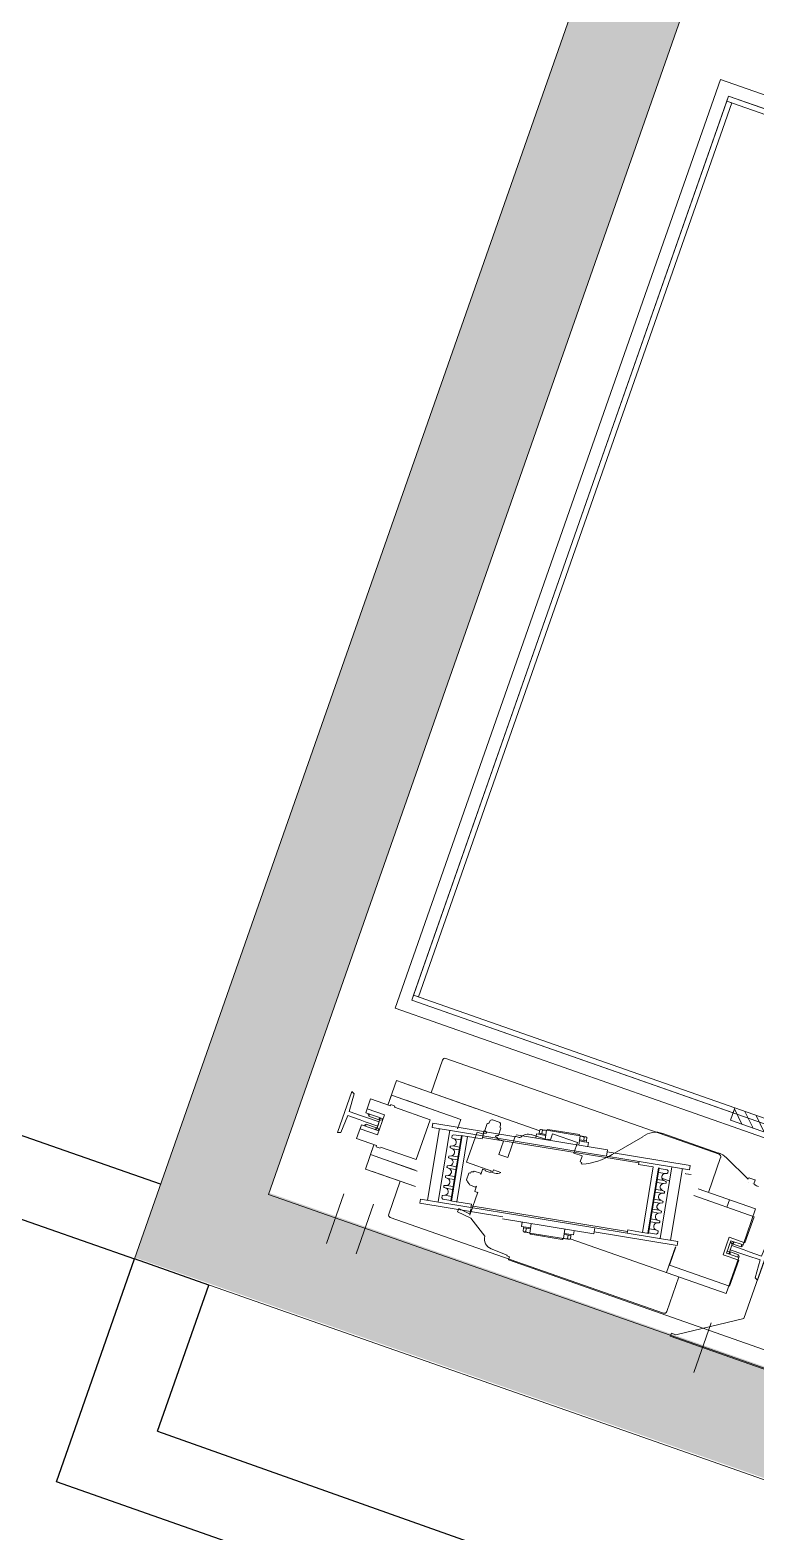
# Model space of a CAD drawing. Header units: centimetres. Extents: x 139057 to 200038, y 34824 to 80516.
# Drawn here: x 165313.7 to 165451.7, y 49304.1 to 49589.4 of the extents above; entities that cross this region are included whole.
import ezdxf

# ---------------------------------------------------------------- set-up
doc = ezdxf.new("R2010")
doc.units = ezdxf.units.CM
doc.header["$LTSCALE"] = 100
doc.layers.get('0').update_dxf_attribs({"lineweight": 0})
doc.layers.add('410_STRUTTURE_001-AM_0', color=7, linetype='Continuous', lineweight=0)
doc.layers.add('448_RAMPE_SCALE_ASCENS_001-AM_0', color=216, linetype='Continuous', lineweight=0)
doc.layers.add('_retini_strutture', color=7, linetype='Continuous')
doc.layers.add('A-MCLS3-15', color=50, linetype='Continuous')

# ---------------------------------------------------------------- blocks, each defined once
blk = doc.blocks.new('ShaftLight')
at = {"ltscale": 0.25}
blk.add_lwpolyline([(21.2, -290), (0, -290), (0, 290), (21.2, 290), (21.2, 290, -0.320438), (65, 240.1), (65, 240.1), (65, -240.1), (65, -240.1, -0.320438), (21.2, -290)], format="xyb", close=True, dxfattribs=at)
blk = doc.blocks.new('AP1-2')
h = blk.add_hatch()
h.set_pattern_fill('ANSI31', color=256, scale=5, angle=15.3452, style=0)
h.set_pattern_definition([(150.34525, (14868789.758, 36739849.677), (7.854514, 13.795732), [])])
h.paths.add_polyline_path([(14863933.3, 36750443.5), (14863957.4, 36750450.1), (14863897.6, 36750668), (14863873.5, 36750661.4)])
for p, q in [((14863954.7, 36751366.9), (14863981.7, 36751374.3)), ((14863992.3, 36751335.7), (14863981.7, 36751374.3)), ((14863904.6, 36751353.1), (14863931.6, 36751360.5)), ((14863915.1, 36751314.5), (14863904.6, 36751353.1)), ((14863923.9, 36751358.4), (14863931.6, 36751360.5)), ((14863933.1, 36751324.6), (14863923.9, 36751358.4)), ((14863940.8, 36751326.8), (14863931.6, 36751360.5)), ((14863940.8, 36751326.8), (14863931.6, 36751360.5)), ((14863933.1, 36751354.9), (14863934.8, 36751355.4)), ((14863934.3, 36751355.2), (14863933.1, 36751354.9)), ((14863933.7, 36751352.8), (14863937.5, 36751353.9)), ((14863934.8, 36751355.4), (14863937.2, 36751354)), ((14863937.3, 36751353.8), (14863937.2, 36751354)), ((14863942.8, 36751334.6), (14863937.5, 36751353.9)), ((14863956.8, 36751359.1), (14863953, 36751358.1)), ((14863958.3, 36751338.8), (14863953, 36751358.1)), ((14863954.6, 36751360.8), (14863953.2, 36751358.3)), ((14863953.2, 36751358.2), (14863953.2, 36751358.3)), ((14863956.2, 36751361.3), (14863954.6, 36751360.8)), ((14863954.7, 36751366.9), (14863962.4, 36751369)), ((14863964, 36751333.1), (14863954.7, 36751366.9)), ((14863964, 36751333.1), (14863954.7, 36751366.9)), ((14863956.2, 36751361.3), (14863955, 36751360.9)), ((14863971.7, 36751335.2), (14863962.4, 36751369)), ((14864038.2, 36751353.7), (14863990.9, 36751340.7)), ((14864010.2, 36751346), (14863990.9, 36751340.7)), ((14864010.2, 36751346), (14864035.1, 36751255.1)), ((14864064.9, 36751256.3), (14864038.2, 36751353.7)), ((14863729.4, 36751318.7), (14861926.1, 36750823.9)), ((14864138.3, 36749828.8), (14863729.4, 36751318.7)), ((14863913.8, 36751319.5), (14863866.5, 36751306.6)), ((14863894.5, 36751314.2), (14863913.8, 36751319.5)), ((14863913.8, 36751319.5), (14863894.5, 36751314.2)), ((14863933.1, 36751324.6), (14863971.7, 36751335.2)), ((14863939, 36751333.5), (14863942.8, 36751334.6)), ((14863939.5, 36751331.6), (14863940.5, 36751332.6)), ((14863940.5, 36751332.6), (14863942.4, 36751333.1)), ((14863942.2, 36751327.4), (14863944.2, 36751333.1)), ((14863942.3, 36751333.6), (14863942.8, 36751333.7)), ((14863942.4, 36751333.1), (14863942.3, 36751333.6)), ((14863942.6, 36751334.5), (14863942.8, 36751333.7)), ((14863957.8, 36751336.8), (14863944.2, 36751333.1)), ((14863944.3, 36751333.1), (14863957.8, 36751336.8)), ((14863962.5, 36751333), (14863957.8, 36751336.8)), ((14863962.1, 36751339.9), (14863958.3, 36751338.8)), ((14863958.5, 36751338.9), (14863958.7, 36751338.1)), ((14863959.2, 36751338.2), (14863958.7, 36751338.1)), ((14863959.3, 36751337.8), (14863959.2, 36751338.2)), ((14863961.3, 36751338.3), (14863959.3, 36751337.8)), ((14863962.6, 36751337.9), (14863961.3, 36751338.3)), ((14863992.3, 36751335.7), (14863994.7, 36751336.4)), ((14864013.5, 36751258.5), (14863994.4, 36751328)), ((14863996.8, 36751328.6), (14863994.7, 36751336.4)), ((14864034, 36751259.2), (14864018.1, 36751317.1)), ((14864042, 36751339.7), (14864064.9, 36751256.3)), ((14863711.9, 36751288), (14861956.8, 36750806.4)), ((14864114.2, 36749822.2), (14863711.9, 36751288)), ((14863908.9, 36751152.3), (14863866.5, 36751306.6)), ((14863943, 36751027.9), (14863871, 36751290.4)), ((14863894.5, 36751314.2), (14863931.5, 36751179.2)), ((14863915.1, 36751314.5), (14863912.7, 36751313.9)), ((14863914.9, 36751306.1), (14863912.7, 36751313.9)), ((14863917.3, 36751306.8), (14863914.9, 36751306.1)), ((14863936.3, 36751237.4), (14863917.3, 36751306.8)), ((14864056.7, 36751286.2), (14864120.3, 36751303.6)), ((14864126.5, 36751300.1), (14864272, 36750769.7)), ((14863918.3, 36751227.5), (14863902.4, 36751285.3)), ((14863936.3, 36751237.4), (14864013.5, 36751258.5)), ((14863821.4, 36751221.6), (14863885, 36751239.1)), ((14863950.5, 36751232.7), (14863942.5, 36751231.9)), ((14863957.4, 36751072.6), (14863942.5, 36751231.9)), ((14863959.6, 36751135.6), (14863950.5, 36751232.7)), ((14863951.8, 36751218.7), (14864089.2, 36751231.6)), ((14864095.8, 36751246.3), (14864087.9, 36751245.5)), ((14864097, 36751148.5), (14864087.9, 36751245.5)), ((14864110.8, 36751087), (14864095.8, 36751246.3)), ((14863817.9, 36751215.5), (14863963.4, 36750685.1)), ((14864091, 36751211.7), (14863953.6, 36751198.8)), ((14864042.5, 36751201.1), (14864041.1, 36751201)), ((14864059.2, 36751201.9), (14864058.5, 36751197.8)), ((14864061.4, 36751202.9), (14864060.1, 36751202.8)), ((14864062.5, 36751202.2), (14864063.9, 36751198.3)), ((14864078.1, 36751203.7), (14864077.4, 36751199.6)), ((14864082.6, 36751204.9), (14864079, 36751204.5)), ((14864082.6, 36751204.9), (14864084.8, 36751203.1)), ((14864086.3, 36751187.6), (14864084.8, 36751203.1)), ((14863949.7, 36751184.2), (14863931.5, 36751179.2)), ((14863963.2, 36751193.7), (14863961.4, 36751191.5)), ((14863962.8, 36751176.1), (14863961.4, 36751191.5)), ((14864087.3, 36751187.7), (14863961.8, 36751176)), ((14863962.8, 36751165.6), (14863961.8, 36751176)), ((14864087.4, 36751186.4), (14863961.9, 36751174.7)), ((14864088.4, 36751176), (14863962.9, 36751164.3)), ((14863966.8, 36751194), (14863963.2, 36751193.7)), ((14863967.9, 36751193.4), (14863969.3, 36751189.5)), ((14863969.3, 36751189.5), (14863970.5, 36751176.8)), ((14863983.5, 36751194.8), (14863982.8, 36751190.7)), ((14863982.8, 36751190.7), (14863984, 36751178.1)), ((14863985.8, 36751195.8), (14863984.4, 36751195.7)), ((14863986.8, 36751195.2), (14863988.2, 36751191.2)), ((14863988.2, 36751191.2), (14863989.4, 36751178.6)), ((14864002.4, 36751196.6), (14864001.7, 36751192.5)), ((14864001.7, 36751192.5), (14864002.9, 36751179.8)), ((14864004.7, 36751197.6), (14864003.3, 36751197.4)), ((14864005.7, 36751196.9), (14864007.2, 36751193)), ((14864007.2, 36751193), (14864008.3, 36751180.3)), ((14864021.3, 36751198.4), (14864020.6, 36751194.3)), ((14864020.6, 36751194.3), (14864021.8, 36751181.6)), ((14864023.6, 36751199.3), (14864022.2, 36751199.2)), ((14864024.6, 36751198.7), (14864026.1, 36751194.8)), ((14864026.1, 36751194.8), (14864027.3, 36751182.1)), ((14864040.3, 36751200.2), (14864039.6, 36751196)), ((14864039.6, 36751196), (14864040.7, 36751183.4)), ((14864043.5, 36751200.5), (14864045, 36751196.5)), ((14864045, 36751196.5), (14864046.2, 36751183.9)), ((14864058.5, 36751197.8), (14864059.7, 36751185.1)), ((14864063.9, 36751198.3), (14864065.1, 36751185.6)), ((14864077.4, 36751199.6), (14864078.6, 36751186.9)), ((14864088.2, 36751177.3), (14864087.3, 36751187.7)), ((14864088.4, 36751176), (14864088.2, 36751177.3)), ((14864091, 36751147.9), (14864088.4, 36751176)), ((14863962.9, 36751164.3), (14863962.8, 36751165.6)), ((14863965.5, 36751136.2), (14863962.9, 36751164.3)), ((14864094, 36751148.2), (14864091, 36751147.9)), ((14864094, 36751148.2), (14864097, 36751148.5)), ((14864094, 36751148.2), (14864122, 36750848.5)), ((14864097, 36751148.5), (14864102.8, 36751086.2)), ((14864111.6, 36751149.5), (14864099.7, 36751148.4)), ((14863962.3, 36751135.5), (14863950.3, 36751134.4)), ((14863959.6, 36751135.6), (14863962.6, 36751135.9)), ((14863959.6, 36751135.6), (14863965.4, 36751073.4)), ((14863965.5, 36751136.2), (14863962.6, 36751135.9)), ((14863962.6, 36751135.9), (14863990.6, 36750836.2)), ((14864131.1, 36750912.1), (14864114.7, 36751087.3)), ((14863969.8, 36750897), (14863953.4, 36751072.3)), ((14863981.8, 36750898.1), (14863965.4, 36751073.4)), ((14864119.2, 36750911), (14864102.8, 36751086.2)), ((14863957, 36751034.4), (14863949, 36751033.7)), ((14863950.6, 36751016.3), (14863949, 36751033.7)), ((14864118.8, 36751049.6), (14864118, 36751052.7)), ((14864126.2, 36751050.3), (14864118.3, 36751049.5)), ((14864137.8, 36751033.8), (14864119.9, 36751032.1)), ((14864127.9, 36751032.8), (14864126.2, 36751050.3)), ((14864126.7, 36751045.8), (14864128.7, 36751046)), ((14864127.1, 36751041.3), (14864126.7, 36751045.8)), ((14864127.9, 36751032.8), (14864126.7, 36751045.8)), ((14864128.7, 36751046), (14864135.3, 36751046.6)), ((14864130, 36751033), (14864128.7, 36751046)), ((14864128.7, 36751046), (14864130, 36751033)), ((14864135.8, 36751041.4), (14864129.2, 36751040.8)), ((14864136.5, 36751044.1), (14864137.4, 36751033.7)), ((14864137.8, 36751033.8), (14864140, 36751032)), ((14864143.9, 36750969), (14864137.8, 36751033.8)), ((14864140, 36751032), (14864145.7, 36750971.2)), ((14863938.9, 36751013.1), (14863940.7, 36751015.3)), ((14863944.6, 36750952.4), (14863938.9, 36751013.1)), ((14863940.1, 36751025.7), (14863941.1, 36751015.4)), ((14863958.6, 36751017), (14863940.7, 36751015.3)), ((14863940.7, 36751015.3), (14863946.7, 36750950.6)), ((14863947.3, 36751029), (14863940.8, 36751028.4)), ((14863941.3, 36751023.2), (14863947.8, 36751023.8)), ((14863949.4, 36751029.2), (14863947.3, 36751029)), ((14863947.3, 36751029), (14863948.6, 36751016.1)), ((14863948.6, 36751016.1), (14863947.3, 36751029)), ((14863949.9, 36751024.7), (14863949.4, 36751029.2)), ((14863950.6, 36751016.3), (14863949.4, 36751029.2)), ((14863946.7, 36750950.6), (14863944.6, 36750952.4)), ((14863964.7, 36750952.3), (14863946.7, 36750950.6)), ((14863947.1, 36750950.6), (14863948.1, 36750940.3)), ((14863954.6, 36750951.3), (14863955.8, 36750938.3)), ((14863955.8, 36750938.3), (14863954.6, 36750951.3)), ((14863957.9, 36750938.5), (14863956.7, 36750951.5)), ((14863958.3, 36750934.1), (14863956.7, 36750951.5)), ((14864143.9, 36750969), (14864126, 36750967.4)), ((14864135.6, 36750950.7), (14864127.6, 36750949.9)), ((14864135.1, 36750955.1), (14864133.9, 36750968.1)), ((14864135.6, 36750950.7), (14864133.9, 36750968.1)), ((14864135.1, 36750955.1), (14864134.7, 36750959.7)), ((14864137.2, 36750955.3), (14864135.1, 36750955.1)), ((14864137.2, 36750955.3), (14864136, 36750968.3)), ((14864136, 36750968.3), (14864137.2, 36750955.3)), ((14864143.3, 36750961.2), (14864136.7, 36750960.6)), ((14864143.8, 36750955.9), (14864137.2, 36750955.3)), ((14864226.2, 36750653.5), (14864143.1, 36750956)), ((14864143.5, 36750969), (14864144.5, 36750958.6)), ((14864145.7, 36750971.2), (14864143.9, 36750969)), ((14863948.8, 36750943), (14863955.3, 36750943.6)), ((14863949.3, 36750937.7), (14863955.8, 36750938.3)), ((14863955.8, 36750938.3), (14863957.9, 36750938.5)), ((14863957.9, 36750938.5), (14863957.5, 36750943.1)), ((14863966.3, 36750934.9), (14863958.3, 36750934.1)), ((14863981.8, 36750898.1), (14863969.8, 36750897)), ((14863973.8, 36750897.4), (14863988.7, 36750738.1)), ((14863981.8, 36750898.1), (14863987.6, 36750835.9)), ((14864131.1, 36750912.1), (14864119.2, 36750911)), ((14864119.2, 36750911), (14864125, 36750848.8)), ((14864127.1, 36750911.7), (14864142.1, 36750752.4)), ((14863990.6, 36750836.2), (14863987.6, 36750835.9)), ((14863987.6, 36750835.9), (14863996.7, 36750738.8)), ((14863993.6, 36750836.5), (14863990.6, 36750836.2)), ((14863993.6, 36750836.5), (14863996.2, 36750808.3)), ((14864122, 36750848.5), (14864119, 36750848.2)), ((14864119, 36750848.2), (14864121.7, 36750820.1)), ((14864125, 36750848.8), (14864122, 36750848.5)), ((14864125, 36750848.8), (14864134.1, 36750751.7)), ((14861926.1, 36750823.9), (14862334.9, 36749333.9)), ((14861956.8, 36750806.4), (14862359.1, 36749340.6)), ((14863996.2, 36750808.3), (14864121.7, 36750820.1)), ((14863997.2, 36750797.9), (14864122.6, 36750809.7)), ((14863997.3, 36750796.6), (14864122.8, 36750808.4)), ((14864058.5, 36750789.6), (14864057.3, 36750802.3)), ((14864063.9, 36750790.1), (14864062.8, 36750802.8)), ((14864077.4, 36750791.4), (14864076.2, 36750804)), ((14864082.9, 36750791.9), (14864081.7, 36750804.5)), ((14864096.3, 36750793.1), (14864095.1, 36750805.8)), ((14864101.8, 36750793.6), (14864100.6, 36750806.3)), ((14864115.2, 36750794.9), (14864114.1, 36750807.6)), ((14864121.7, 36750820.1), (14864121.8, 36750818.8)), ((14864121.8, 36750818.8), (14864122.8, 36750808.4)), ((14864121.8, 36750808.3), (14864123.2, 36750792.9)), ((14863993.5, 36750772.7), (14864130.9, 36750785.5)), ((14863998.3, 36750796.7), (14863999.7, 36750781.3)), ((14864001.9, 36750779.5), (14863999.7, 36750781.3)), ((14864005.6, 36750779.8), (14864001.9, 36750779.5)), ((14864007.2, 36750784.8), (14864006, 36750797.5)), ((14864006.5, 36750780.7), (14864007.2, 36750784.8)), ((14864020.7, 36750775.2), (14864016.6, 36750790.2)), ((14864020.7, 36750786.1), (14864019.5, 36750798.7)), ((14864022.1, 36750782.1), (14864020.7, 36750786.1)), ((14864024.5, 36750781.6), (14864023.1, 36750781.5)), ((14864026.1, 36750786.6), (14864024.9, 36750799.2)), ((14864025.4, 36750782.4), (14864026.1, 36750786.6)), ((14864038.7, 36750789.6), (14864036.6, 36750789)), ((14864039.6, 36750787.8), (14864038.4, 36750800.5)), ((14864041, 36750783.9), (14864039.6, 36750787.8)), ((14864043.4, 36750783.4), (14864042.1, 36750783.3)), ((14864045, 36750788.3), (14864043.8, 36750801)), ((14864044.3, 36750784.2), (14864045, 36750788.3)), ((14864051.5, 36750794.2), (14864055.7, 36750793.1)), ((14864060, 36750785.7), (14864058.5, 36750789.6)), ((14864062.3, 36750785.2), (14864061, 36750785)), ((14864063.2, 36750786), (14864063.9, 36750790.1)), ((14864078.9, 36750787.4), (14864077.4, 36750791.4)), ((14864081.3, 36750786.9), (14864079.9, 36750786.8)), ((14864082.2, 36750787.7), (14864082.9, 36750791.9)), ((14864097.8, 36750789.2), (14864096.3, 36750793.1)), ((14864100.2, 36750788.7), (14864098.8, 36750788.6)), ((14864101.1, 36750789.5), (14864101.8, 36750793.6)), ((14864116.7, 36750791), (14864115.2, 36750794.9)), ((14864121.4, 36750790.7), (14864117.7, 36750790.3)), ((14864121.4, 36750790.7), (14864123.2, 36750792.9)), ((14864132.8, 36750765.6), (14863995.4, 36750752.8)), ((14864004.7, 36750747), (14864004.8, 36750745.7)), ((14864004.8, 36750745.7), (14864005.8, 36750735.3)), ((14864134.1, 36750751.7), (14864142.1, 36750752.4)), ((14864194.4, 36750769.2), (14864144.5, 36750755.5)), ((14864144.5, 36750755), (14864180.1, 36750764.7)), ((14864180.1, 36750764.7), (14864212.2, 36750647.6)), ((14864201, 36750745.1), (14864268.5, 36750763.6)), ((14863988.7, 36750738.1), (14863996.7, 36750738.8)), ((14864031.6, 36750720.2), (14864062.2, 36750608.5)), ((14864077.2, 36750610.5), (14864045.1, 36750727.7)), ((14863969.6, 36750681.6), (14864037.1, 36750700.1)), ((14864051.8, 36750703.3), (14864056.7, 36750685.5)), ((14864006.9, 36750626.5), (14863969.2, 36750670.8)), ((14864062.8, 36750663.1), (14864048.3, 36750659.1)), ((14864136.4, 36750659.4), (14864119.5, 36750654.8)), ((14864136.4, 36750659.4), (14864153.3, 36750664.1)), ((14864161.6, 36750633.7), (14864153.3, 36750664.1)), ((14864127.9, 36750624.4), (14864119.5, 36750654.8)), ((14864125.7, 36750651.3), (14864149.8, 36750657.9)), ((14864132.2, 36750627.7), (14864125.7, 36750651.3)), ((14864126.7, 36750647.4), (14864128.7, 36750646.9)), ((14864127.3, 36750645.2), (14864131.7, 36750646.4)), ((14864127.9, 36750651.9), (14864132.1, 36750648.4)), ((14864128.7, 36750646.9), (14864130.6, 36750647.4)), ((14864130.6, 36750647.4), (14864130.7, 36750647)), ((14864130.7, 36750647), (14864131.2, 36750647.1)), ((14864131.4, 36750646.3), (14864131.2, 36750647.1)), ((14864131.6, 36750629.8), (14864135.9, 36750631)), ((14864131.7, 36750646.4), (14864135.9, 36750631)), ((14864132.1, 36750648.4), (14864145.7, 36750652.1)), ((14864145.7, 36750652.1), (14864132.2, 36750648.4)), ((14864134.3, 36750628.3), (14864135.7, 36750630.7)), ((14864135.7, 36750630.9), (14864135.7, 36750630.7)), ((14864147.6, 36750657.3), (14864145.7, 36750652.1)), ((14864151.4, 36750651.8), (14864147.1, 36750650.6)), ((14864147.6, 36750651.6), (14864147.1, 36750651.5)), ((14864147.3, 36750650.7), (14864147.1, 36750651.5)), ((14864147.1, 36750650.6), (14864151.3, 36750635.2)), ((14864149.4, 36750652.6), (14864147.5, 36750652.1)), ((14864147.5, 36750652.1), (14864147.6, 36750651.6)), ((14864150.8, 36750654), (14864149.4, 36750652.6)), ((14864156.3, 36750634.3), (14864149.8, 36750657.9)), ((14864155.7, 36750636.4), (14864151.3, 36750635.2)), ((14864151.6, 36750635.3), (14864151.6, 36750635.1)), ((14864154.1, 36750633.7), (14864151.6, 36750635.1)), ((14864156.3, 36750634.3), (14864154.1, 36750633.7)), ((14864154.6, 36750633.8), (14864155.8, 36750634.1)), ((14864156.3, 36750634.3), (14864226.2, 36750653.5)), ((14864161.6, 36750633.7), (14864212.2, 36750647.6)), ((14864004.2, 36750625.2), (14864007.4, 36750613.6)), ((14864006.9, 36750626.5), (14864004.5, 36750625.8)), ((14864008, 36750613.3), (14864015.2, 36750615.3)), ((14864012.4, 36750625.4), (14864012.4, 36750625.4)), ((14864014.6, 36750617.7), (14864014.6, 36750617.7)), ((14864015.2, 36750615.3), (14864015.8, 36750613.4)), ((14864015.8, 36750613.4), (14864016.5, 36750613.5)), ((14864062.2, 36750608.5), (14864132.2, 36750627.7)), ((14864127.9, 36750624.4), (14864077.2, 36750610.5)), ((14864132.2, 36750627.7), (14864134.3, 36750628.3)), ((14864132.6, 36750627.8), (14864133.8, 36750628.1))]:
    blk.add_line(p, q)
at = {"ltscale": 0.25}
for p, q in [((14864100.9, 36751171.5), (14864107.2, 36751173.3)), ((14864117.4, 36751147.6), (14864107.2, 36751173.3)), ((14863953.2, 36751146.6), (14864012, 36751162.7)), ((14863956.5, 36751134.3), (14863953.2, 36751146.6)), ((14864012, 36751162.7), (14864026, 36751111.6)), ((14864027.6, 36751147.2), (14864029.1, 36751148.7)), ((14864030.9, 36751135), (14864027.6, 36751147.2)), ((14864029.1, 36751148.7), (14864029.6, 36751153)), ((14864029.6, 36751153), (14864031.9, 36751153.6)), ((14864031.4, 36751155.6), (14864032.2, 36751157)), ((14864031.9, 36751153.6), (14864031.4, 36751155.6)), ((14864032.2, 36751157), (14864045.3, 36751160.6)), ((14864045.3, 36751160.6), (14864046.8, 36751159.8)), ((14864046.8, 36751159.8), (14864047.3, 36751157.8)), ((14864047.3, 36751157.8), (14864048.9, 36751158.3)), ((14864048.9, 36751158.3), (14864052.2, 36751155.1)), ((14864052.2, 36751155.1), (14864054.3, 36751154.5)), ((14864054.3, 36751154.5), (14864057.7, 36751142.3)), ((14864109.7, 36751149.3), (14864067.4, 36751137.7)), ((14864109.7, 36751149.3), (14864100.9, 36751171.5)), ((14864149.5, 36751118.3), (14864117.4, 36751147.6)), ((14863928.3, 36751119.1), (14863931.8, 36751106.4)), ((14863935.3, 36751125.4), (14863931.2, 36751124.2)), ((14863935.7, 36751128.6), (14863949.5, 36751132.3)), ((14863954.8, 36751129.3), (14863951.8, 36751128.4)), ((14863954.8, 36751133.8), (14863956.5, 36751134.3)), ((14864023.4, 36751131.8), (14864023, 36751131.2)), ((14864023, 36751131.2), (14864024.3, 36751126.4)), ((14864033, 36751134.4), (14864023.4, 36751131.8)), ((14864024.3, 36751126.4), (14864025, 36751126)), ((14864025, 36751126), (14864025.6, 36751126.2)), ((14864025.6, 36751126.2), (14864025.5, 36751126.2)), ((14864028.2, 36751116.5), (14864025.6, 36751126.2)), ((14864027, 36751116.2), (14864028.2, 36751116.5)), ((14864027, 36751116.2), (14864029, 36751108.1)), ((14864028.2, 36751116.5), (14864028.2, 36751116.5)), ((14864033, 36751134.4), (14864030.9, 36751135)), ((14864056.2, 36751140.8), (14864065.8, 36751143.4)), ((14864057.7, 36751142.3), (14864056.2, 36751140.8)), ((14864065.8, 36751143.4), (14864066.4, 36751143.1)), ((14864066.4, 36751143.1), (14864067.7, 36751138.3)), ((14864067.7, 36751138.3), (14864067.4, 36751137.7)), ((14863941.1, 36751104.6), (14863936.9, 36751103.5)), ((14863943, 36751102.1), (14863956.7, 36751105.8)), ((14863959.7, 36751111.2), (14863956.7, 36751110.3)), ((14863962, 36751107.3), (14863963.8, 36751107.8)), ((14863967.2, 36751095.5), (14863963.8, 36751107.8)), ((14863993, 36751102.6), (14863967.2, 36751095.5)), ((14863993, 36751102.6), (14863997.7, 36751085.4)), ((14864026, 36751111.6), (14864022.6, 36751110.7)), ((14864022.6, 36751110.7), (14864026.6, 36751096.3)), ((14864182.4, 36751073.8), (14864172.8, 36751104.7)), ((14864182.4, 36751073.8), (14864172.8, 36751104.7)), ((14863956.3, 36751074), (14863997.7, 36751085.4)), ((14863956.3, 36751074), (14863958.3, 36751066.6)), ((14864183.8, 36751074.2), (14864182.4, 36751073.8)), ((14864183.8, 36751074.2), (14864182.4, 36751073.8)), ((14864185.3, 36751069), (14864183.8, 36751074.2)), ((14864185.3, 36751069), (14864191.5, 36751070.7)), ((14864479.2, 36750022.4), (14864191.5, 36751070.7)), ((14863958.6, 36751012.4), (14863951.1, 36751043.9)), ((14863946.8, 36751003.5), (14863958.6, 36751006.8)), ((14863960.1, 36750955.3), (14863946.8, 36751003.5)), ((14863957.2, 36751012), (14863958.6, 36751012.4)), ((14863958.6, 36751006.8), (14863957.2, 36751012)), ((14863960.1, 36750955.3), (14863980.3, 36750960.3)), ((14863984.6, 36750944.6), (14863980.3, 36750960.3)), ((14863996.3, 36750947.3), (14863985.2, 36750944.3)), ((14863997.1, 36750944.4), (14863996.3, 36750947.3)), ((14863999.9, 36750945.2), (14863997.1, 36750944.4)), ((14863999.9, 36750945.2), (14864000.5, 36750943.3)), ((14863978.2, 36750887.6), (14863940.2, 36750831.7)), ((14863961.2, 36750686.1), (14863931.4, 36750794.4))]:
    blk.add_line(p, q, dxfattribs=at)
for points in [[(14863893.2, 36751389.8), (14863897.2, 36751384.7), (14863931.5, 36751391.9), (14863938, 36751368.1), (14863940.4, 36751358.4), (14863946.7, 36751333.8), (14863955.4, 36751336.1), (14863948.6, 36751360.6), (14863945.3, 36751370.1), (14863938.7, 36751393.8), (14863971.9, 36751405.2), (14863972.7, 36751411.7)], [(14864184.4, 36751417.9), (14864088, 36751391.4)], [(14864200.3, 36751360.1), (14864103.8, 36751333.6)], [(14863873.5, 36750661.4), (14863883.1, 36750664.1), (14863711.9, 36751288), (14863702.3, 36751285.4)], [(14861969.1, 36750799.4), (14863704.9, 36751275.7), (14863702.3, 36751285.4), (14861966.5, 36750809)], [(14862128, 36750182.4), (14862137.7, 36750185.1), (14861966.5, 36750809), (14861956.8, 36750806.4)], [(14864076.9, 36750475.6), (14864054.7, 36750556.6), (14864271.7, 36750616.2), (14864311.5, 36750743.2), (14864309.1, 36750751.9), (14864314.9, 36750753.5), (14864415.4, 36750387.1), (14864123.2, 36750306.9)], [(14864283.9, 36750677.6), (14864380.3, 36750704.1)], [(14863897.6, 36750668), (14863873.5, 36750661.4), (14863933.3, 36750443.5), (14863957.4, 36750450.1)], [(14864196.8, 36750595.4), (14864192.8, 36750600.5), (14864158.4, 36750593.3), (14864151.9, 36750617.1), (14864149.5, 36750626.8), (14864143.3, 36750651.5), (14864134.6, 36750649.1), (14864141.3, 36750624.6), (14864144.7, 36750615.1), (14864151.2, 36750591.4), (14864118, 36750580), (14864117.2, 36750573.5)]]:
    blk.add_lwpolyline(points, close=True)
for centre, radius, start, end in [((14863941.9, 36751331.4), 4, 251.1164, 274.5383), ((14863940.8, 36751329.6), 2, 263.3209, 278.5679), ((14863960.7, 36751336.6), 4, 296.1522, 319.5741), ((14864121.7, 36751298.8), 5, 15.3452, 105.3452), ((14863822.7, 36751216.8), 5, 105.3452, 195.3452), ((14864041.2, 36751200), 1, 95.3452, 170.3452), ((14864042.6, 36751200.1), 1, 20.3452, 95.3452), ((14864060.2, 36751201.8), 1, 95.3452, 170.3452), ((14864061.5, 36751201.9), 1, 20.3452, 95.3452), ((14864079.1, 36751203.5), 1, 95.3452, 170.3452), ((14863966.9, 36751193), 1, 20.3452, 95.3452), ((14863975.9, 36751191.9), 7, 200.143, 350.5475), ((14863984.5, 36751194.7), 1, 95.3452, 170.3452), ((14863985.8, 36751194.8), 1, 20.3452, 95.3452), ((14863994.8, 36751193.6), 7, 200.143, 350.5475), ((14864003.4, 36751196.4), 1, 95.3452, 170.3452), ((14864004.8, 36751196.6), 1, 20.3452, 95.3452), ((14864013.7, 36751195.4), 7, 200.143, 350.5475), ((14864022.3, 36751198.2), 1, 95.3452, 170.3452), ((14864023.7, 36751198.3), 1, 20.3452, 95.3452), ((14864032.6, 36751197.2), 7, 200.143, 350.5475), ((14864051.6, 36751198.9), 7, 200.143, 350.5475), ((14864070.5, 36751200.7), 7, 200.143, 350.5475), ((14864132.2, 36751043.7), 4.31, 327.6627, 43.0278), ((14864121.4, 36751034.7), 15.9, 356.3039, 24.7099), ((14863944.4, 36751026.1), 4.31, 147.6627, 223.0278), ((14863956.7, 36751019.3), 15.9, 165.9805, 194.3866), ((14863963.2, 36750949.6), 15.9, 176.3039, 204.7099), ((14864127.9, 36750965), 15.9, 345.9805, 14.3866), ((14864140.2, 36750958.2), 4.31, 327.6627, 43.0278), ((14863952.4, 36750940.7), 4.31, 147.6627, 223.0278), ((14864005.5, 36750780.8), 1, 275.3452, 350.3452), ((14864014.1, 36750783.6), 7, 20.143, 170.5475), ((14864023.1, 36750782.5), 1, 200.3452, 275.3452), ((14864024.4, 36750782.6), 1, 275.3452, 350.3452), ((14864033, 36750785.4), 7, 20.143, 170.5475), ((14864042, 36750784.2), 1, 200.3452, 275.3452), ((14864043.3, 36750784.4), 1, 275.3452, 350.3452), ((14864051.9, 36750787.2), 7, 20.143, 170.5475), ((14864060.9, 36750786), 1, 200.3452, 275.3452), ((14864062.2, 36750786.1), 1, 275.3452, 350.3452), ((14864070.8, 36750789), 7, 20.143, 170.5475), ((14864079.8, 36750787.8), 1, 200.3452, 275.3452), ((14864081.2, 36750787.9), 1, 275.3452, 350.3452), ((14864089.8, 36750790.7), 7, 20.143, 170.5475), ((14864098.7, 36750789.6), 1, 200.3452, 275.3452), ((14864100.1, 36750789.7), 1, 275.3452, 350.3452), ((14864108.7, 36750792.5), 7, 20.143, 170.5475), ((14864117.6, 36750791.3), 1, 200.3452, 275.3452), ((14864267.2, 36750768.4), 5, 285.3452, 15.3452), ((14863999.7, 36750696.7), 40, 195.3452, 220.3452), ((14863968.3, 36750686.4), 5, 195.3452, 285.3452), ((14864004.7, 36750625.3), 0.5, 105.3452, 195.3452), ((14864007.9, 36750613.8), 0.5, 195.3452, 285.3452), ((14863980.9, 36750595.3), 40, 15.3452, 27.1975)]:
    blk.add_arc(centre, radius, start, end)
for centre, radius, start, end in [((14863932.3, 36751120.2), 4.2, 105.3452, 195.3452), ((14863940.5, 36751126.3), 5.25, 154.4629, 190.1605), ((14863946.5, 36751128), 5.25, 5.1867, 56.2276), ((14863959.5, 36751131.5), 5.25, 154.4629, 205.5038), ((14864153.7, 36751098.8), 20, 17.3452, 102.1865), ((14863935.8, 36751107.5), 4.2, 195.3452, 285.3452), ((14863945.9, 36751106.4), 5.25, 200.53, 236.2276), ((14863952, 36751108.1), 5.25, 334.4629, 25.5038), ((14863964.9, 36751111.6), 5.25, 185.1867, 236.2276), ((14864015.5, 36751104.7), 14, 322.7369, 15.3452), ((14863970.6, 36751048.5), 20, 132.5439, 193.3452), ((14863955.4, 36751065.8), 3, 303.3795, 15.3452), ((14863985.1, 36750944.8), 0.5, 195.3452, 285.3452), ((14863862, 36750966.3), 140.3, 325.8873, 350.5529), ((14863970, 36750805), 40, 138.2434, 195.3452)]:
    blk.add_arc(centre, radius, start, end, dxfattribs=at)
at = {"rotation": 15.34524588088531}
blk.add_blockref('ShaftLight', (14861718.2, 36750580.1), dxfattribs=at)

msp = doc.modelspace()

# ---------------------------------------------------------------- hatches: boundary and pattern name
at = {"layer": '_retini_strutture'}
msp.add_hatch(color=256, dxfattribs=at).paths.add_polyline_path([(165333.68, 49356.2), (165550.73, 49280.12), (165557.35, 49298.99), (165359.18, 49368.46), (165455.6, 49643.45), (165616.95, 49886.11), (165791.81, 49769.82), (165802.88, 49786.47), (165611.37, 49913.84), (165437.56, 49652.43)])

# ---------------------------------------------------------------- linework, layer by layer
at = {"layer": '410_STRUTTURE_001-AM_0'}
for p, q in [((165437.43, 49652.16, 0), (165333.54, 49355.93, 0)), ((165359.03, 49368.19, 0), (165455.47, 49643.17, 0)), ((165538.34, 49305.32, 0), (165359.03, 49368.19, 0)), ((165333.54, 49355.93, 0), (165550.54, 49279.85, 0))]:
    msp.add_line(p, q, dxfattribs=at)
at = {"layer": 'A-MCLS3-15'}
for p, q in [((165338.5, 49370.11, 0), (165218.41, 49412.23, 0)), ((165221.97, 49395.07, 0), (165333.53, 49355.95, 0)), ((165318.7, 49313.61, 0), (165333.54, 49355.93, 0)), ((165347.7, 49350.97, 0), (165333.54, 49355.93, 0)), ((165337.95, 49323.2, 0), (165347.7, 49350.97, 0)), ((165337.95, 49323.2, 0), (165616.08, 49224.55, 0)), ((165757.38, 49159.49, 0), (165318.7, 49313.61, 0))]:
    msp.add_line(p, q, dxfattribs=at)

# ---------------------------------------------------------------- block references
at = {"layer": '448_RAMPE_SCALE_ASCENS_001-AM_0', "xscale": -0.09999999999999998, "yscale": 0.09999999999999998, "zscale": 0.1, "rotation": 86.0227625334555}
msp.add_blockref('AP1-2', (3934759.13, 1277289.13, 0), dxfattribs=at)

doc.saveas('drawing.dxf')
